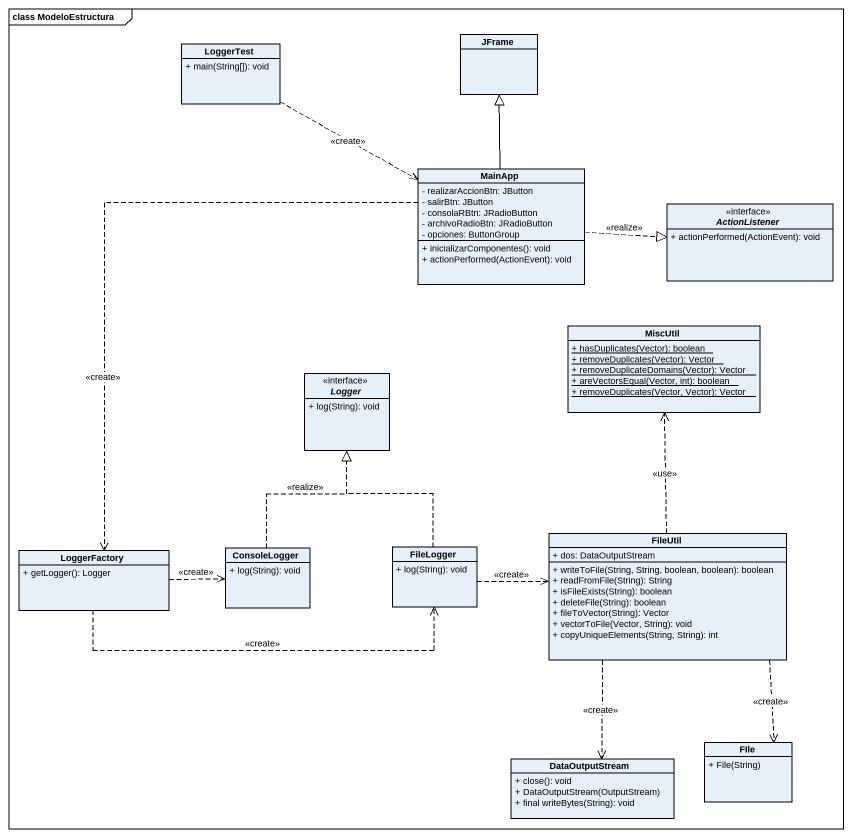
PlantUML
@startuml
mainframe class ModeloEstructura
hide circle
hide empty members
skinparam classAttributeIconSize 0
class JFrame
class LoggerTest {
  + main(String[]): void
}
class MainApp {
  - realizarAccionBtn: JButton
  - salirBtn: JButton
  - consolaRBtn: JRadioButton
  - archivoRadioBtn: JRadioButton
  - opciones: ButtonGroup
  + inicializarComponentes(): void
  + actionPerformed(ActionEvent): void
}
interface ActionListener {
  + actionPerformed(ActionEvent): void
}
class MiscUtil {
  {static} + hasDuplicates(Vector): boolean
  {static} + removeDuplicates(Vector): Vector
  {static} + removeDuplicateDomains(Vector): Vector
  {static} + areVectorsEqual(Vector, int): boolean
  {static} + removeDuplicates(Vector, Vector): Vector
}
interface Logger {
  + log(String): void
}
class FileUtil {
  + dos: DataOutputStream
  + writeToFile(String, String, boolean, boolean): boolean
  + readFromFile(String): String
  + isFileExists(String): boolean
  + deleteFile(String): boolean
  + fileToVector(String): Vector
  + vectorToFile(Vector, String): void
  + copyUniqueElements(String, String): int
}
class LoggerFactory {
  + getLogger(): Logger
}
class ConsoleLogger {
  + log(String): void
}
class FileLogger {
  + log(String): void
}
class DataOutputStream {
  + close(): void
  + DataOutputStream(OutputStream)
  + final writeBytes(String): void
}
class "FIle" as FIle_ {
  + File(String)
}
LoggerTest .right.> MainApp : <<create>>
MainApp -up-|> JFrame
MainApp .right.|> ActionListener : <<realize>>
MainApp ..> LoggerFactory : <<create>>
FileUtil .up.> MiscUtil : <<use>>
FileUtil ..> DataOutputStream : <<create>>
FileUtil ..> FIle_ : <<create>>
LoggerFactory .right.> ConsoleLogger : <<create>>
LoggerFactory .right.> FileLogger : <<create>>
ConsoleLogger .up.|> Logger : <<realize>>
FileLogger .up.|> Logger
FileLogger .right.> FileUtil : <<create>>
@enduml
